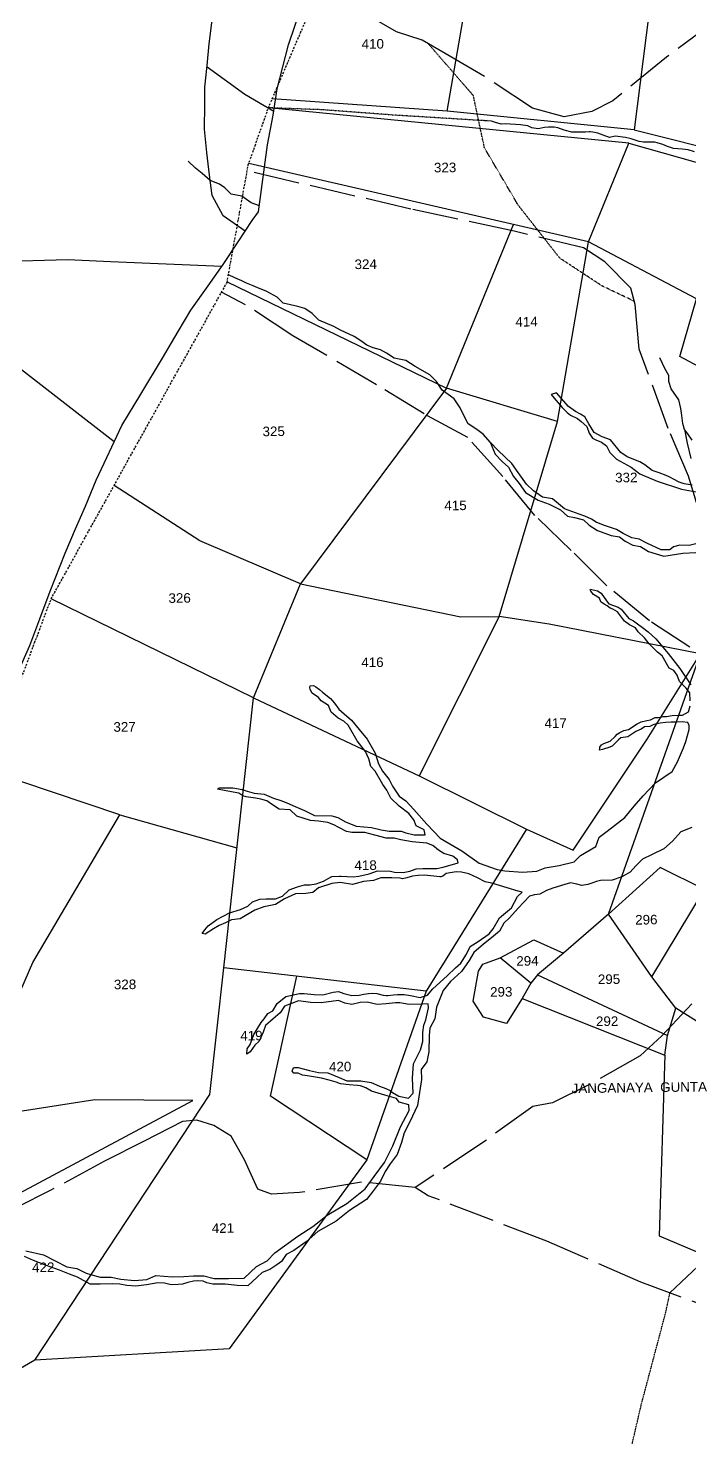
# Model space of a CAD drawing. Header units: inches. Extents: x 304037 to 460575, y 1453943 to 1639883.
# Drawn here: x 338732 to 339426, y 1594033 to 1595511 of the extents above; entities that cross this region are included whole.
import ezdxf

# ---------------------------------------------------------------- set-up
doc = ezdxf.new("R2010")
doc.units = ezdxf.units.IN
doc.header["$MEASUREMENT"] = 0
for name, pattern in [('ACAD_ISO02W100', [15, 12, -3]), ('ACAD_ISO07W100', [3, 0, -3]), ('BORDER', [1.75, 0.5, -0.25, 0.5, -0.25, 0, -0.25])]:
    doc.linetypes.add(name, pattern=pattern)
for name, color, linetype in [('CARTTRACK', 30, 'ACAD_ISO02W100'), ('NALA', 4, 'Continuous'), ('SURVEY_BND', 7, 'Continuous'), ('SURVEY_NO', 7, 'Continuous')]:
    doc.layers.add(name, color=color, linetype=linetype)
doc.layers.add('FOOTPATH', color=150, linetype='ACAD_ISO07W100', lineweight=30)
doc.layers.add('VILL_BOUNDARY', color=6, linetype='BORDER', lineweight=30)
doc.styles.get("Standard").update_dxf_attribs({"font": 'arial.ttf'})

# ---------------------------------------------------------------- blocks, each defined once
blk = doc.blocks.new('KESAMANENIPALLE')
at = {"layer": 'CARTTRACK'}
for points in [[(-172.24, 6.64), (-190.49, -12.47), (-196.22, -17.56), (-209.88, -25.08), (-219.27, -29.55), (-224.39, -30.41), (-237.86, -39.86), (-255.38, -51.13), (-269.41, -49.59), (-285.59, -52.09), (-292.9, -52.41), (-296.48, -51.08), (-299.84, -43.41), (-303.21, -37.19), (-307.75, -34.31), (-312.12, -32.82), (-315.86, -33.14), (-325.99, -38.2), (-336.38, -43.23), (-350.62, -50.74), (-359.27, -54.95)], [(-173.2, 251.99), (-186.01, 242.79), (-200.18, 231.55), (-205.67, 228.87), (-212.93, 227.59), (-221.11, 229.91), (-234.55, 239.01), (-243.71, 244.49), (-249.68, 248.02), (-256.33, 250.28), (-265.32, 255.6)], [(-156.16, 91.14), (-158.48, 95.95), (-166.26, 105.04), (-172.58, 113.04), (-178.54, 122.51), (-181.68, 133.41), (-186.79, 145.94), (-194.11, 166.71), (-194.99, 178.4), (-196.1, 182.68), (-202.76, 189.63), (-208.32, 193.31), (-226.36, 197.91), (-253.2, 204.04), (-295.79, 214.52)], [(-189.29, -79.5), (-181.85, -72.62)], [(-181.87, 88.83), (-192.36, 95.83), (-203.39, 105.14), (-212.52, 114.42), (-221.87, 123.73), (-230.16, 134), (-239.1, 144.22), (-250.44, 150.56), (-262.79, 158.35), (-284.43, 171.38), (-296.66, 179.61), (-302.89, 182.96)], [(-73.36, -122.25), (-96.38, -114.89), (-115.19, -107.13), (-132.41, -100.87), (-152.43, -92.97), (-172.34, -86.02), (-196.8, -76.61), (-221.26, -65.61), (-252.02, -53.35), (-255.38, -51.13)]]:
    blk.add_lwpolyline(points, dxfattribs=at)
at = {"layer": 'FOOTPATH', "ltscale": 0.0005}
for points in [[(-195.2, 179.21), (-203.58, 183.33), (-214.5, 190.71), (-225.19, 204.69), (-233.81, 219.78), (-236.53, 233.43), (-241.45, 239.25), (-248.06, 247.06)], [(-232.98, 226.78), (-257.12, 228.57), (-275.98, 230.23), (-290.03, 230.92)], [(-364.66, -492.86), (-352.21, -463.73), (-335.37, -424.82), (-325.35, -401.68), (-312.93, -377.74), (-300.18, -353.84), (-285.68, -329.16), (-272.5, -300.27), (-256.08, -269.39), (-240.52, -241.51), (-231.19, -211.15), (-223.19, -186.86), (-211.21, -158.05), (-205.58, -142.9), (-197.15, -108.62), (-190.48, -84.73), (-189.29, -79.5)]]:
    blk.add_lwpolyline(points, dxfattribs=at)
at = {"layer": 'NALA'}
for points in [[(-179.01, 218), (-180.63, 218.58), (-182.22, 218.73), (-184.49, 218.91), (-186.06, 219.49), (-186.68, 219.74), (-187.26, 220.03), (-188.76, 220.5), (-189.33, 220.67), (-190.55, 220.67), (-192.25, 220.67), (-193.38, 220.84), (-194.43, 221.21), (-195.47, 221.63), (-196.99, 222), (-199.64, 222.36), (-201.18, 221.99), (-202.8, 222.67), (-204.13, 223.2), (-205.49, 223.51), (-206.05, 223.57), (-206.42, 223.57), (-207.41, 223.51), (-209.98, 223.51), (-210.94, 223.51), (-212.9, 224.13), (-214.6, 224.75), (-215.5, 224.87), (-217.05, 224.9), (-218.04, 224.81), (-219.76, 224.5), (-221.4, 224.84), (-222.39, 225.31), (-224.32, 225.65), (-228.28, 225.9), (-229.4, 225.9), (-230.85, 226.3), (-231.84, 226.7), (-234.11, 226.86)], [(-233.33, 142.96), (-235.05, 144.97), (-236.7, 146.3), (-238.95, 147.8), (-240.17, 150.15), (-241.03, 152.01), (-242.53, 154.41), (-245.64, 156.69), (-247.09, 158.99), (-248.8, 160.7), (-252.64, 162.94), (-254.99, 164.54), (-258.04, 165.18), (-260.02, 166.51), (-261.57, 167.42), (-263.49, 168.01), (-265.15, 168.65), (-266.69, 169.82), (-268.4, 170.99), (-271.98, 172.65), (-273.71, 173.64), (-277.61, 175.4), (-279.32, 177.16), (-281.24, 178.45), (-283.06, 178.98), (-286.85, 179.94), (-288.35, 181.54), (-291.28, 183.09), (-292.83, 183.73), (-294.6, 184.53), (-296.36, 185.28), (-297.59, 185.92), (-299.4, 186.66), (-301.03, 187.51)], [(-182.55, 145.62), (-182.99, 147.19), (-183.25, 149.3), (-183.44, 151.07), (-183.93, 153.36), (-185.89, 156.28), (-186.45, 158.16), (-186.45, 159.74), (-187.51, 161.55), (-188.11, 162.87), (-188.79, 164.41)], [(-180.61, 142.83), (-181.68, 144.49), (-182.55, 145.62), (-181.9, 142.02), (-181.04, 138.04)], [(-180.71, 131.07), (-182.87, 131.45), (-184.16, 131.88), (-185.61, 132.69), (-186.53, 133.23), (-187.5, 133.71), (-189.33, 134.41), (-191.11, 135), (-192.99, 136.51), (-194.29, 137.31), (-197.61, 138.72), (-199.22, 139.85), (-201.92, 143.19), (-204.07, 143.94), (-206.12, 145.18), (-207.52, 147.44), (-208.54, 149.22), (-209.62, 149.97), (-210.97, 150.67), (-212.74, 152.01), (-215.81, 155.57), (-217.21, 155.19), (-216.46, 154.22), (-214.36, 151.75), (-213.12, 150.45), (-212.26, 149.7), (-210.48, 148.89), (-209.51, 148.03), (-208, 146.69), (-207.46, 144.97), (-206.6, 143.67), (-205.69, 143.19), (-204.23, 142.6), (-202.94, 141.58), (-202.13, 139.85), (-200.41, 138.08), (-196.58, 135.98), (-194.32, 134.2), (-189.85, 132.27), (-183.53, 130.03), (-179.7, 129.34)], [(-180.03, 115.78), (-181.71, 115.38), (-184.18, 115.43), (-185.85, 115.05), (-186.82, 114.3), (-187.9, 114.3), (-189.09, 114.3), (-192.8, 116.08), (-194.74, 117.15), (-196.68, 117.53), (-198.89, 118.66), (-200.61, 119.74), (-204.01, 120.97), (-205.89, 121.73), (-207.13, 122.53), (-208.86, 123.34), (-210.36, 123.93), (-214.13, 125.33), (-217.27, 127.99), (-219.8, 128.42), (-222.17, 130.14), (-224.01, 131.87), (-226.11, 134.99), (-227.72, 137.3), (-231.23, 140.76), (-233.33, 142.96), (-232.04, 139.79), (-230.26, 137.91), (-228.59, 136.4), (-227.35, 133.93), (-225.9, 132.1), (-224.23, 129.73), (-220.94, 127.68), (-218.09, 126.61), (-215.18, 125.05), (-213.39, 123.4), (-211.56, 123.08), (-209.24, 122.43), (-207.73, 120.98), (-205.58, 119.58), (-202.08, 118.23), (-199.87, 117.8), (-198.41, 116.73), (-196.47, 115.6), (-194.43, 115.27), (-192.33, 113.93), (-188.34, 112.64), (-183.44, 113.39), (-180.04, 113.5)], [(-181.98, 41.8), (-184.84, 40.66), (-187.08, 38.33), (-189.41, 36.35), (-192.45, 34.9), (-195, 33.67), (-196.77, 32.02), (-198.27, 30.31), (-200.42, 29.12), (-202.93, 28.29), (-206.01, 28.29), (-207.07, 28.02), (-207.99, 27.67), (-209.35, 27.32), (-210.89, 27.01), (-212.21, 27.36), (-213.8, 27.76), (-215.29, 27.32), (-218.46, 26.4), (-220.17, 25.83), (-221.84, 24.95), (-223.3, 24.77), (-224.57, 24.46), (-227.58, 21.32), (-229.87, 18.86), (-231.41, 17.5), (-232.55, 15.43), (-234.62, 13.67), (-236.77, 12.05), (-239.28, 9.94), (-240.56, 7.87), (-242.55, 5), (-245.45, 2.45), (-247.39, 0.12), (-249.19, -4.2), (-249.72, -7.28), (-251.04, -9.69), (-251.26, -11.54), (-251.35, -15.82), (-251.97, -18.46), (-253.46, -20.39), (-253.37, -23.03), (-254.48, -29.78), (-256.54, -34), (-258.08, -36.85), (-258.79, -39.38), (-260.02, -42.5), (-261.82, -44.92), (-263.19, -46.9), (-264.42, -49.36), (-266.53, -52.17), (-268.11, -54.1), (-272.61, -56.94), (-276.09, -59.66), (-280.93, -62.34), (-284.05, -64.98), (-287.31, -67.19), (-289.24, -68.16), (-290.56, -70.01), (-291.75, -70.89), (-293.6, -72.07), (-295.62, -72.82), (-296.9, -74), (-299.43, -76.26), (-302.15, -76.13), (-305.28, -75.69), (-307.52, -75.69), (-308.53, -75.65), (-310.12, -75.3), (-310.99, -74.9), (-312.62, -74.77), (-313.55, -74.81), (-315, -75.21), (-316.45, -75.6), (-317.55, -75.69), (-319.4, -75.69), (-321.16, -75.25), (-322.83, -75.16), (-325.86, -75.6), (-328.59, -75.91), (-330.99, -75.78), (-332.75, -75.34), (-334.64, -75.3), (-337.9, -75.3), (-340.54, -75.3), (-343.79, -73.41), (-345.9, -72.62), (-348.5, -71.52), (-352.1, -70.2), (-355.27, -68.88), (-357.6, -67.83)], [(-357.23, -66.32), (-352.62, -67.46), (-346.57, -70.63), (-343.97, -71.11), (-341.51, -72.43), (-340.37, -72.78), (-337.9, -73.48), (-335, -73.53), (-332.49, -74.05), (-328.93, -74.45), (-325.76, -74.27), (-323.39, -73.26), (-319.05, -73.66), (-316.06, -73.57), (-313.56, -73.44), (-310.83, -73.44), (-308.19, -74.19), (-304.41, -74.23), (-300.36, -74.19), (-297.04, -71.24), (-294.22, -69.75), (-292.2, -67.73), (-289.65, -65.92), (-286.16, -63.45), (-282.25, -60.99), (-278.47, -58.04), (-273.27, -55.08), (-268.47, -51.35), (-266.05, -48.18), (-263.28, -44.54), (-261.08, -40.25), (-259.01, -35.28), (-256.72, -31.02), (-256.81, -29.57), (-259.3, -28.85), (-260, -27.92), (-262.99, -26.94), (-266.43, -25.9), (-267.92, -24.96), (-269.28, -24.5), (-270.08, -24.36), (-272.23, -24.12), (-274.52, -23.89), (-275.64, -23.42), (-277.51, -22.86), (-279.43, -22.3), (-280.51, -22.16), (-282.61, -21.79), (-284.39, -21.51), (-285.56, -20.95), (-286.68, -20.95), (-287.06, -20.38), (-286.96, -19.92), (-286.68, -19.54), (-286.4, -19.45), (-285.56, -19.45), (-282.61, -20.29), (-280.2, -20.8), (-277.77, -20.99), (-274.87, -22.25), (-272.85, -23.09), (-269.25, -23.14), (-266.54, -23.61), (-264.34, -24.59), (-262.75, -25.2), (-261.58, -25.76), (-260.97, -26.32), (-259.33, -27.3), (-256.86, -27.81), (-255.59, -26.55), (-255.73, -22.63), (-255.4, -18.91), (-253.58, -15.27), (-252.88, -13.07), (-252.88, -10.78), (-252.58, -8.89), (-252.02, -7.49), (-251.29, -4.39), (-251.38, -3.34), (-252.84, -3.34), (-256.38, -3.42), (-258.8, -2.93), (-259.91, -2.93), (-262.31, -3.16), (-264.71, -3.34), (-267.28, -2.64), (-269.09, -2.69), (-271.32, -3.19), (-273.1, -2.81), (-274.8, -2.11), (-279.28, -2.7), (-282.06, -2.52), (-285.22, -2.06), (-288.91, -3.43), (-290.02, -5.15), (-291.92, -6.73), (-293.88, -8.4), (-294.53, -10.15), (-295.64, -12.49), (-296.78, -13.48), (-297.98, -15.26), (-298.83, -15.85), (-298.8, -14.39), (-297.98, -13.34), (-297.01, -10.71), (-295.04, -7.63), (-294.24, -6.68), (-293.25, -5.31), (-291.95, -4.64), (-290.75, -2.73), (-288.5, -0.9), (-284.94, -0.15), (-283.69, -0.15), (-281.11, -0.52), (-278.81, -0.56), (-276.11, 0.06), (-274.73, 0.23), (-273.36, -0.35), (-271.28, -0.85), (-269.36, -0.77), (-268.11, -0.6), (-266.9, -0.44), (-265.95, -0.35), (-264.7, -0.4), (-263.07, -0.85), (-262.32, -1.02), (-261.87, -1.02), (-260.41, -0.81), (-259.33, -0.81), (-258.49, -0.81), (-257.62, -0.81), (-255.95, -1.1), (-253.48, -1.59), (-251.52, -1.05), (-250.11, 0.61), (-246.36, 3.94), (-244.14, 6), (-242.69, 7.16), (-241.19, 9.49), (-240.27, 11.53), (-238.1, 12.82), (-235.23, 14.78), (-234.15, 16.02), (-232.48, 18.89), (-229.32, 21.48), (-227.73, 24.41), (-226.51, 25.48), (-227.5, 25.75), (-230.41, 26.68), (-234.37, 27.99), (-236.14, 28.32), (-238.06, 29.37), (-240.37, 30.42), (-242.23, 30.93), (-243.63, 31), (-246.23, 30.62), (-247.15, 29.94), (-247.64, 29.8), (-247.95, 29.76), (-249.5, 30.01), (-251.87, 30.27), (-253.58, 30.21), (-255.03, 30.05), (-256.54, 29.59), (-257.63, 29.41), (-258.27, 29.55), (-260.46, 29.66), (-263.3, 29.7), (-265.25, 29.07), (-267.88, 28.79), (-270.69, 28.07), (-273.95, 28.63), (-276.14, 28.38), (-279.59, 27.28), (-281.11, 26.11), (-282.95, 25.88), (-285.65, 25.81), (-288.53, 24.53), (-290.84, 23.09), (-293.89, 22.57), (-296.27, 21.73), (-298.85, 20.27), (-300.13, 19.5), (-302.39, 19.27), (-303.97, 18.52), (-305.69, 17.8), (-307.16, 16.94), (-309.32, 15.66), (-310.07, 15.8), (-309.44, 16.71), (-308.51, 17.8), (-306.23, 19.41), (-302.87, 21.07), (-300.03, 21.93), (-298.1, 22.76), (-296.89, 23.86), (-294.95, 24.55), (-293.3, 24.6), (-291.95, 24.6), (-290.88, 24.6), (-289, 25.27), (-287.25, 26.88), (-285.05, 27.68), (-283.26, 28.12), (-281.86, 28.12), (-280.23, 28.4), (-278.32, 29.03), (-276.13, 30.19), (-274.11, 30.29), (-273.62, 30.29), (-270.5, 30.05), (-269.03, 30.22), (-266.33, 30.84), (-264.16, 31.59), (-260.74, 31.43), (-259.76, 31.15), (-257.5, 31.06), (-255.68, 31.34), (-254.03, 31.92), (-252.31, 32.03), (-250.61, 32.01), (-248.7, 31.92), (-247.03, 32.29), (-243.05, 33.38), (-243.26, 34.17), (-244.42, 35.13), (-246.77, 35.89), (-248.19, 36.78), (-249.64, 37.95), (-251.15, 38.57), (-255.02, 39.02), (-257.97, 39.55), (-259.67, 40.06), (-261.74, 40.04), (-264.73, 40.86), (-267.36, 41.56), (-270.76, 41.6), (-272.09, 41.93), (-274.11, 43), (-275.37, 43.72), (-276.95, 44.3), (-279.4, 44.74), (-281.47, 44.91), (-284.99, 46.07), (-286.76, 47.77), (-289.59, 47.97), (-291.33, 49.11), (-292.78, 50.2), (-294.31, 50.67), (-295.78, 50.88), (-298.2, 51.3), (-299.04, 51.6), (-300.04, 52.25), (-301.53, 52.57), (-305.62, 53.41), (-305.18, 53.71), (-303.62, 53.71), (-302.32, 53.71), (-301.6, 53.69), (-299.15, 53.25), (-297.85, 52.78), (-296.06, 52.27), (-293.43, 51.97), (-291.08, 50.89), (-289.16, 50.19), (-287.6, 49.63), (-285.38, 48.57), (-283, 47.58), (-280.38, 46.22), (-275.91, 46.06), (-274.35, 45.59), (-272.33, 44.4), (-269.55, 43.31), (-265.61, 42.88), (-263.03, 42.25), (-260.98, 41.85), (-259.45, 41.82), (-257.83, 41.79), (-256.67, 41.33), (-254.48, 40.83), (-251.6, 40.8), (-251.86, 42.05), (-253.92, 43.15), (-254.51, 44.77), (-255.81, 46.42), (-258.3, 48.33), (-260.42, 50.45), (-261.45, 52.57), (-262.44, 54.09), (-264.43, 57.52), (-265.56, 58.77), (-266.06, 60.83), (-266.85, 62.74), (-268.98, 65.54), (-271.33, 69.64), (-272.43, 70.67), (-273.88, 71.46), (-275.74, 73.12), (-276.37, 74.81), (-278.32, 76.06), (-278.92, 76.92), (-280.64, 78.08), (-281.14, 79.08), (-281.17, 79.64), (-281.11, 80.07), (-280.24, 80.1), (-279.65, 79.77), (-278.65, 79.04), (-277.93, 78.31), (-275.87, 76.63), (-274.78, 75.43), (-273.72, 73.81), (-272.29, 72.59), (-270.46, 70.92), (-268.47, 68.47), (-266.42, 65.89), (-264.36, 62.28), (-263.5, 59.44), (-262.51, 57.56), (-260.78, 55.37), (-259.95, 53.62), (-258.26, 50.97), (-256.51, 49.75), (-254.45, 47.46), (-251.13, 43.56), (-247.69, 39.89), (-245.17, 38.37), (-242.09, 36.45), (-237.58, 33.17), (-232.92, 31.52), (-230.93, 31.12), (-226.36, 30.72), (-222.62, 30.89), (-220.4, 31.75), (-216.72, 32.31), (-212.81, 33.27), (-211.12, 34.83), (-207.08, 37.15), (-206.18, 39.59), (-204.1, 41.12), (-199.48, 44.61), (-196.96, 47.59), (-194.61, 50.24), (-191.33, 53.57), (-186.95, 56.42), (-185.5, 58.96), (-183.87, 62.58), (-183.31, 64.2), (-182.32, 67.32), (-182.32, 68.37), (-182.71, 69.17), (-184.17, 69.37), (-185.83, 69.3), (-186.99, 69.3), (-188.41, 69.3), (-189.87, 69.14), (-191.53, 68.81), (-192.65, 68.28), (-193.98, 68.18), (-194.87, 67.65), (-196.27, 66.98), (-198.39, 65.69), (-200.24, 65.43), (-200.8, 64.93), (-202.53, 63.28), (-203.16, 62.98), (-205.05, 62.45), (-205.81, 62.29), (-205.74, 62.78), (-205.71, 63.05), (-205.31, 63.68), (-204.65, 64.01), (-203.02, 64.54), (-201.7, 65.76), (-201.19, 66.4), (-200.46, 66.83), (-199.43, 67.32), (-198.21, 67.59), (-195.92, 69.01), (-194.86, 69.54), (-193.34, 69.81), (-192.44, 70), (-191.15, 70.6), (-190.29, 70.6), (-189.13, 70.86), (-188.23, 70.86), (-186.74, 71.1), (-185.12, 71.1), (-184.06, 71.13), (-182.43, 71.96), (-182.04, 73.54)], [(-182.04, 74.82), (-182.08, 76.94), (-183.03, 78.11), (-184.68, 79.95), (-185.34, 81.6), (-186.19, 82.83), (-187.37, 83.44), (-189.12, 86.62), (-190.35, 87.66), (-192.52, 89.87), (-193.74, 91.43), (-195.3, 93.03), (-196.05, 94.07), (-197.61, 94.87), (-198.88, 95.86), (-200.63, 98.31), (-201.9, 98.97), (-202.56, 99.3), (-203.32, 99.91), (-204.07, 100.33), (-204.97, 100.99), (-205.35, 101.94), (-206.86, 102.93), (-207.56, 103.77), (-207.75, 104.1), (-207.61, 104.29), (-205.77, 103.87), (-204.83, 103.21), (-203.51, 101.18), (-202.85, 100.38), (-200.49, 99.49), (-199.69, 98.97), (-197.75, 96.52), (-196.53, 95.91), (-195.44, 95.1), (-194.21, 94.16), (-192.7, 92.94), (-190.72, 91.1), (-187.59, 87.21), (-184.62, 83.3), (-181.79, 78.96)]]:
    blk.add_lwpolyline(points, dxfattribs=at)
at = {"layer": 'SURVEY_BND'}
for points in [[(-194.68, 223.91), (-243.38, 229.44), (-236.86, 264.59), (-230.4, 297.71)], [(-186.88, 279.52), (-194.68, 223.91), (-168.75, 217.1)], [(-243.38, 229.44), (-289, 233.23)], [(-196.09, 220.47), (-290.03, 230.92)], [(-179.01, 179.68), (-206.97, 194.86), (-196.09, 220.47), (-135.43, 202.51), (-124.31, 198.72)], [(-206.97, 194.86), (-295.36, 216.43)], [(-301.39, 185.67), (-244.52, 157.24), (-226.48, 199.62)], [(-215.67, 148.15), (-206.97, 194.86)], [(-153.55, 125.02), (-177.78, 136.74), (-178.67, 161.96), (-183.52, 164.64), (-179.01, 179.68), (-140.27, 159.94)], [(-283.3, 106.64), (-241.54, 97.48), (-231.51, 97.48), (-215.67, 148.15), (-244.52, 157.24), (-283.3, 106.64)], [(-295.9, 77.08), (-283.3, 106.64), (-309.38, 118.24), (-331.59, 132.92)], [(-88.47, 68.36), (-122.09, 81.59), (-135.63, 59.58), (-147.28, 59.7), (-163.41, 12.28), (-178.94, 25.56), (-190.35, 31.44), (-204, 19.45), (-179.15, 87.08), (-175.2, 85.03), (-171.3, 98.52), (-159.15, 116.84), (-153.55, 125.02)], [(-295.9, 77.08), (-348.36, 103.63)], [(-225.12, 41.88), (-212.99, 36.26), (-193.35, 65.02), (-179.15, 87.08), (-218.53, 95.33), (-231.51, 97.48), (-253, 56.19)], [(-251.89, 0.01), (-304.56, 6.78), (-300.32, 41.61), (-295.9, 77.08), (-252.77, 56.08), (-225.12, 41.88), (-251.89, 0.01)], [(-331.19, 47.06), (-365.78, 59.15)], [(-355.21, -94.87), (-389.32, -114.02), (-358.67, -51.32), (-313.12, -27.71), (-338.64, -27.25), (-372.83, -32.04), (-354.41, 8.83), (-331.19, 47.06), (-300.76, 37.99)], [(-192.91, 2.94), (-178.94, 25.56)], [(-204, 19.45), (-215.93, 9.44), (-222.78, 3.87), (-189.09, -12.4), (-186.76, -5.3), (-192.91, 2.94), (-204, 19.45)], [(-222.78, 3.87), (-224.53, 1.76), (-232.43, 8.49), (-223.6, 13.02), (-215.93, 9.44)], [(-224.53, 1.76), (-226.85, -2.19), (-231.03, -8.69), (-236.96, -6.94), (-239.63, -2.77), (-238.12, 5.01), (-236.96, 6.87), (-232.43, 8.49)], [(-189.78, -17.51), (-191.92, -64.56), (-152.88, -81.68)], [(-150.75, -28.62), (-186.76, -5.3)], [(-267.96, -43.8), (-304.45, -92.64), (-355.21, -94.87), (-308.66, -26.19), (-304.56, 6.78)], [(-251.89, 0.01), (-267.96, -43.8), (-292.87, -26.89), (-285.52, 4.33)], [(-226.85, -2.19), (-189.78, -17.51), (-189.09, -12.4)]]:
    blk.add_lwpolyline(points, dxfattribs=at)
at = {"layer": 'VILL_BOUNDARY'}
blk.add_lwpolyline([(-365.78, 59.15), (-348.36, 103.63), (-331.59, 132.92), (-301.42, 185.51), (-295.48, 216.09), (-290.03, 230.92), (-272.55, 270.32)], dxfattribs=at)
at = {"layer": 'SURVEY_NO'}
for s, p in [('410', (-265.5, 245.99)), ('323', (-247.04, 213.51)), ('324', (-268.08, 188.56)), ('414', (-226.32, 173.01)), ('325', (-292.66, 145.28)), ('332', (-200.82, 132.04)), ('415', (-245.48, 125.34)), ('326', (-317.77, 102.13)), ('416', (-267.68, 84.71)), ('327', (-332.57, 68.71)), ('417', (-220.08, 68.22)), ('418', (-270.15, 31.81)), ('296', (-197.09, 16.66)), ('294', (-228.25, 6.31)), ('328', (-333.32, 1.54)), ('295', (-207.02, 1.26)), ('293', (-235.19, -1.67)), ('292', (-207.66, -9.69)), ('419', (-300.52, -12.26)), ('420', (-277.47, -20.63)), ('JANGANAYA  GUNTA', (-214.23, -27.09)), ('421', (-308.6, -62.34)), ('422', (-355.62, -71.97))]:
    blk.add_text(s, height=2.5, dxfattribs=at).set_placement(p)
blk = doc.blocks.new('PALLAKONDA')
at = {"layer": 'CARTTRACK'}
for points in [[(169.87, -42.24), (167.6, -40.66), (166.46, -38.57), (166.16, -36.49), (165.9, -34.15), (165.64, -31.74), (165.64, -29.2), (165.64, -27.42), (165.89, -25.19), (166.07, -22.95), (166.32, -20.79), (166.96, -16.82), (169.12, -11.48), (170.79, -7.14), (172.11, -2.83), (172.58, -2.36), (175.29, -5.68), (176.91, -7.48), (179.49, -8.76)], [(172.76, -29.88), (169.77, -28.16), (165.87, -25.36)]]:
    blk.add_lwpolyline(points, dxfattribs=at)
at = {"layer": 'NALA'}
blk.add_lwpolyline([(171.33, -39.62), (170.48, -39.3), (169.53, -38.61), (168.43, -38.43), (167.77, -37.79), (167.21, -37.4), (166.24, -37.04), (165.41, -36.3), (164.72, -35.78), (163.95, -35.04)], dxfattribs=at)
at = {"layer": 'SURVEY_BND'}
for points in [[(111.74, -44.41), (114.71, -46.32), (144.31, -45.48), (151.6, -45.24), (156.02, -45.44), (167.5, -45.86)], [(118.99, -62.35), (133.07, -66.15), (134.38, -62.11), (131.59, -61.2), (132.89, -52.91), (145.96, -55.89), (156.49, -63.97)]]:
    blk.add_lwpolyline(points, dxfattribs=at)
at = {"layer": 'VILL_BOUNDARY', "linetype": 'ByBlock'}
blk.add_lwpolyline([(146.69, -87.77), (147.89, -85.05), (148.9, -82.29), (149.95, -79.42), (151.5, -75.49), (152.52, -72.99), (153.56, -70.66), (154.63, -67.98), (155.72, -65.62), (157.25, -62.31), (159.19, -59.09), (161.41, -55.35), (163.03, -52.59), (164.31, -50.39), (166.08, -47.89), (167.64, -45.66), (169.15, -43.35), (170.6, -41.12), (171.25, -40.24), (172.12, -33.33), (172.7, -30.27), (173.09, -27.56), (174.24, -23.01), (175.63, -18.86)], dxfattribs=at)

msp = doc.modelspace()

# ---------------------------------------------------------------- block references
at = {"xscale": 4.020763763909134, "yscale": 4.020763763866853, "zscale": 4.020763763886584, "rotation": 0.7442163432969744}
msp.add_blockref('KESAMANENIPALLE', (340162.1, 1594514.4), dxfattribs=at)
at = {"layer": 'SURVEY_NO', "linetype": 'ByBlock', "xscale": 10.17652388560238, "yscale": 10.17652388574788, "zscale": 10.1765238856269, "rotation": 359.7167516509514}
msp.add_blockref('PALLAKONDA', (337233, 1595736.6), dxfattribs=at)

doc.saveas('drawing.dxf')
